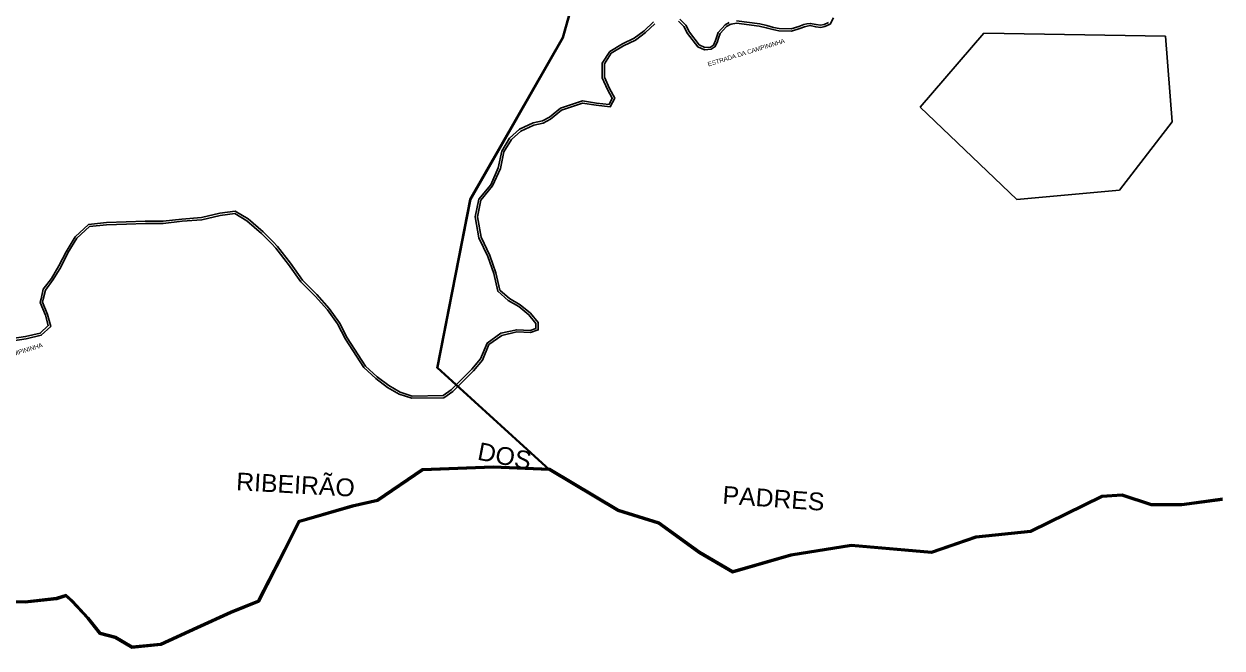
# Model space of a CAD drawing. Header units: millimetres. Extents: x 583 to 26013, y 350 to 21391.
# Drawn here: x 11091 to 13788, y 10521 to 11925 of the extents above; entities that cross this region are included whole.
import ezdxf

# ---------------------------------------------------------------- set-up
doc = ezdxf.new("R2010")
doc.units = ezdxf.units.MM
doc.layers.add('1141-_REAS_POLIGONAIS', color=170, linetype='Continuous')
doc.layers.add('RIOS', color=140, linetype='Continuous')
doc.styles.add('EU', font='arial.ttf', dxfattribs={"height": 10})

msp = doc.modelspace()

# ---------------------------------------------------------------- linework, layer by layer
at = {"color": 0, "linetype": 'Continuous'}
for points in [[(12508.16938, 11929.78387), (12486.96217, 11909.66272), (12464.86504, 11893.37926), (12438.339, 11880.14033), (12409.65628, 11862.95259), (12392.47233, 11836.6658), (12392.70714, 11804.23644), (12404.70711, 11777.76403), (12415.24661, 11758.09811), (12408.03983, 11744.34724), (12379.89908, 11747.31086), (12348.26663, 11752.38212), (12298.53936, 11735.49533), (12273.70888, 11715.50066), (12258.23739, 11706.96805), (12236.95944, 11702.60617), (12206.44979, 11688.61328), (12184.38932, 11668.30573), (12166.80137, 11639.3056), (12158.6304, 11601.50927), (12141.66997, 11563.32264), (12115.06421, 11530.94835), (12106.99083, 11491.09777), (12115.37493, 11443.65127), (12135.31412, 11402.01384), (12148.51273, 11363.7586), (12157.44446, 11323.88317), (12181.04247, 11303.16201), (12205.42202, 11289.2264), (12227.86082, 11270.82855), (12243.4462, 11251.5352), (12243.63435, 11240.35425), (12230.28747, 11235.80658), (12200.41395, 11237.2294), (12164.71775, 11229.31912), (12133.42208, 11207.23717), (12119.03722, 11171.4864), (12099.46515, 11148.48218), (12052.86887, 11102.37092), (12034.67238, 11088.99071), (11964.70167, 11088.10109), (11937.66904, 11096.91691), (11912.19795, 11111.65368), (11886.1866, 11131.14387), (11859.98353, 11155.33216), (11818.9498, 11218.6746), (11801.46406, 11252.94934), (11778.27683, 11285.19548), (11750.01625, 11316.57922), (11718.43377, 11348.59523), (11690.75977, 11387.18431), (11662.10341, 11424.39589), (11651.89421, 11434.8466), (11629.63436, 11457.63301), (11595.72965, 11486.57843), (11566.79898, 11503.8573), (11532.05195, 11499.24732), (11491.01921, 11489.76952), (11446.73785, 11486.17078), (11404.53177, 11481.43659), (11364.31094, 11481.59923), (11321.54945, 11479.72222), (11276.98265, 11478.65266), (11236.69291, 11474.1382), (11206.29243, 11446.25672), (11185.89117, 11412.86999), (11169.62806, 11380.67231), (11153.00719, 11352.73811), (11134.73606, 11328.63331), (11129.83762, 11307.08335), (11127.91971, 11298.64584), (11139.61225, 11270.25519), (11145.7203, 11246.40867), (11127.72665, 11229.44705), (11094.98042, 11221.68894), (11059.70706, 11216.61651)], [(11060.78006, 11211.68907), (11095.92009, 11216.74233), (11130.19682, 11224.86303), (11151.32903, 11244.78321), (11144.39748, 11271.84475), (11133.17816, 11299.08638), (11134.7425, 11305.96844), (11139.40035, 11326.45992), (11157.18589, 11349.92409), (11174.03954, 11378.24953), (11190.28928, 11410.42073), (11210.21483, 11443.02896), (11238.88355, 11469.32219), (11277.3237, 11473.6294), (11321.7201, 11474.69487), (11364.41111, 11476.56878), (11404.80286, 11476.40545), (11447.22203, 11481.16354), (11491.79306, 11484.78582), (11532.95077, 11494.29249), (11565.72386, 11498.64059), (11592.7863, 11482.47751), (11626.19533, 11453.95528), (11648.29613, 11431.33167), (11658.29864, 11421.09254), (11686.7222, 11384.18325), (11714.57599, 11345.34349), (11746.35497, 11313.12828), (11774.3542, 11282.03476), (11797.15713, 11250.32307), (11814.58712, 11216.1576), (11856.1063, 11152.06578), (11882.96417, 11127.27305), (11909.42063, 11107.44935), (11935.60729, 11092.29857), (11963.9334, 11083.06091), (12036.35111, 11083.98165), (12056.14527, 11098.53664), (12103.15648, 11145.05852), (12123.39831, 11168.84994), (12137.53455, 11203.98283), (12166.79226, 11224.62681), (12200.846, 11232.17312), (12231.00399, 11230.73675), (12248.7253, 11236.77491), (12248.44637, 11253.34997), (12231.44924, 11274.39094), (12208.28475, 11293.38379), (12183.97965, 11307.27685), (12161.99466, 11326.58163), (12153.35954, 11365.13287), (12139.97515, 11403.9266), (12120.20854, 11445.20363), (12112.11006, 11491.03382), (12119.7454, 11528.72222), (12145.98971, 11560.65668), (12163.43746, 11599.94054), (12171.53958, 11637.41837), (12188.32049, 11665.08781), (12209.27057, 11684.37319), (12238.5333, 11697.7942), (12259.99678, 11702.19412), (12276.52204, 11711.30789), (12301.00027, 11731.0189), (12348.70248, 11747.21801), (12379.23707, 11742.32276), (12410.9096, 11738.9872), (12420.93934, 11758.1244), (12409.21945, 11779.99284), (12397.72928, 11805.34061), (12397.51319, 11835.1842), (12413.23374, 11859.23237), (12440.75843, 11875.72617), (12467.4996, 11889.07248), (12490.19762, 11905.79874), (12511.17814, 11925.7048)], [(12564.6942, 11931.84426), (12576.81145, 11919.53406), (12584.6467, 11903.87458), (12607.71323, 11874.02533), (12623.04771, 11867.24293), (12638.30933, 11868.17599), (12646.99842, 11874.46895), (12652.34974, 11886.0636), (12654.55843, 11893.1483), (12658.28451, 11903.59624), (12672.81793, 11919.37463), (12680.96561, 11924.27913), (12683.07609, 11925.05611), (12695.13968, 11926.83449), (12746.37246, 11920.20355), (12762.06727, 11916.79279), (12777.11568, 11912.60815), (12790.51131, 11909.63846), (12818.58157, 11908.89697), (12837.3492, 11914.83191), (12847.92188, 11919.1096), (12854.08185, 11920.21041), (12860.74888, 11921.40182), (12873.46643, 11918.65695), (12884.60534, 11917.51893), (12893.66527, 11919.21768), (12905.72848, 11924.84596), (12913.19192, 11938.88505)], [(12678.78019, 11928.83461), (12669.60644, 11923.31246), (12653.89085, 11906.25063), (12649.7866, 11894.74229), (12647.64528, 11887.87371), (12642.98262, 11877.77117), (12636.54305, 11873.10739), (12623.96272, 11872.33827), (12610.91377, 11878.10978), (12588.92604, 11906.56301), (12580.95398, 11922.49592), (12567.6174, 11936.04486)], [(12902.07693, 11928.69281), (12892.11407, 11924.04448), (12884.39312, 11922.59679), (12874.25507, 11923.63256), (12860.84049, 11926.52787), (12853.197, 11925.16196), (12846.52112, 11923.96897), (12835.645, 11919.5685), (12817.87016, 11913.94752), (12791.12771, 11914.65393), (12778.33468, 11917.49004), (12763.27615, 11921.67749), (12747.23092, 11925.16439), (12695.09486, 11931.91224)]]:
    msp.add_lwpolyline(points, dxfattribs=at)
at = {"layer": '1141-_REAS_POLIGONAIS', "color": 0, "linetype": 'Continuous'}
for p, q in [((13252.04851, 11904.41941), (13108.15951, 11738.16941)), ((13660.38251, 11897.61341), (13252.04851, 11904.41941)), ((13660.38251, 11897.61341), (13660.38251, 11897.61341)), ((13675.93751, 11705.11341), (13660.38251, 11897.61341)), ((13108.15951, 11738.16941), (13325.93751, 11530.11341)), ((13557.32651, 11551.50241), (13675.93751, 11705.11341)), ((13325.93751, 11530.11341), (13557.32651, 11551.50241))]:
    msp.add_line(p, q, dxfattribs=at)
at = {"layer": 'RIOS', "lineweight": 25, "flags": 128}
for points in [[(12667.59335, 12853.34773), (12437.07761, 12370.36624), (12303.21152, 11894.7961), (12095.00303, 11530.7038), (12020.63801, 11151.73531), (12273.48361, 10921.38165)], [(12669.3983, 12852.48627), (12438.95637, 12369.65941), (12305.06997, 11894.01709), (12096.90233, 11529.99623), (12022.81744, 11152.4553), (12274.83054, 10922.86009)], [(13788.86207, 10854.14422), (13697.56399, 10841.56097), (13628.30328, 10841.56097), (13562.19117, 10863.58161), (13518.11608, 10860.43574), (13357.55764, 10781.79101), (13234.77745, 10769.20797), (13134.03498, 10734.60429), (12953.56045, 10750.40418), (12818.18728, 10728.38375), (12685.96271, 10690.63421), (12610.40586, 10734.67527), (12519.10778, 10800.73676), (12427.8097, 10829.04891), (12273.48361, 10921.38165), (12147.61932, 10926.56842), (11988.6528, 10920.66172), (11887.91033, 10851.45437), (11831.2426, 10838.87133), (11711.61066, 10804.26765), (11680.12855, 10741.35182), (11620.31258, 10624.95776), (11557.34837, 10599.79147), (11481.79152, 10565.18779), (11399.93817, 10527.43825), (11333.82571, 10521.14673), (11296.04746, 10543.16716), (11261.41711, 10552.60454), (11233.08324, 10587.20822), (11198.45289, 10624.95776), (11185.28553, 10636.72658), (11165.09098, 10630.51759), (11093.63327, 10622.75652), (11037.70985, 10624.30882)], [(13788.94019, 10856.1739), (13697.42681, 10843.56097), (13628.6276, 10843.56097), (13562.44568, 10865.60486), (13517.58566, 10862.40297), (13356.99853, 10783.74418), (13234.34501, 10771.17412), (13133.78664, 10736.63368), (12953.48597, 10752.41835), (12817.75071, 10730.33902), (12686.23338, 10692.7914), (12611.49831, 10736.35345), (12520.014, 10802.54969), (12428.63093, 10830.8882), (12274.07406, 10923.35901), (12147.62337, 10928.56995), (11987.99864, 10922.63879), (11887.09783, 10853.32267), (11830.74748, 10840.8101), (11710.21388, 10805.94562), (11678.34479, 10742.25642), (11618.87566, 10626.53727), (11556.56035, 10601.63034), (11480.95633, 10567.00506), (11399.40976, 10529.397), (11334.27689, 10523.1987), (11296.82725, 10545.02759), (11262.55962, 10554.36612), (11234.59505, 10588.51879), (11199.85964, 10626.38285), (11185.77671, 10638.96999), (11164.68547, 10632.48531), (11093.55266, 10624.75953), (11038.49712, 10626.28773)], [(13789.01831, 10858.20357), (13697.28964, 10845.56097), (13628.95193, 10845.56097), (13562.70019, 10867.62811), (13517.05525, 10864.3702), (13356.43943, 10785.69736), (13233.91257, 10773.14028), (13133.5383, 10738.66307), (12953.41148, 10754.43252), (12817.31414, 10732.2943), (12686.50405, 10694.94859), (12612.59076, 10738.03164), (12520.92022, 10804.36262), (12429.45216, 10832.72749), (12274.66451, 10925.33638), (12147.62742, 10930.57148), (11987.34448, 10924.61587), (11886.28533, 10855.19096), (11830.25236, 10842.74887), (11708.81709, 10807.62358), (11676.56102, 10743.16102), (11617.43874, 10628.11678), (11555.77234, 10603.46922), (11480.12114, 10568.82233), (11398.88135, 10531.35575), (11334.72807, 10525.25067), (11297.60703, 10546.88802), (11263.70214, 10556.1277), (11236.10686, 10589.82936), (11201.26638, 10627.80795), (11186.2679, 10641.21341), (11164.27996, 10634.45303), (11093.47206, 10626.76253), (11039.28439, 10628.26665)]]:
    msp.add_lwpolyline(points, dxfattribs=at)

# ---------------------------------------------------------------- texts
at = {"color": 0, "linetype": 'Continuous', "lineweight": 20, "style": 'EU'}
for p in [(12631.94705, 11829.32348), (10961.55623, 11144.90654)]:
    msp.add_text('ESTRADA DA CAMPININHA', height=10, rotation=17.24524417, dxfattribs=at).set_placement(p)
at = {"layer": 'RIOS', "lineweight": 25, "char_height": 40, "width": 446.4554511, "attachment_point": 1, "style": 'EU'}
for s, insert, rotation in [('DOS ', (12117.45816, 10984.52527), 349.00389987), ('RIBEIRÃO ', (11570.29816, 10916.29782), 356.82276533), ('PADRES', (12665.26339, 10885.97042), 355.94897503)]:
    msp.add_mtext(s, dxfattribs=dict(at, insert=insert, rotation=rotation))

doc.saveas('drawing.dxf')
